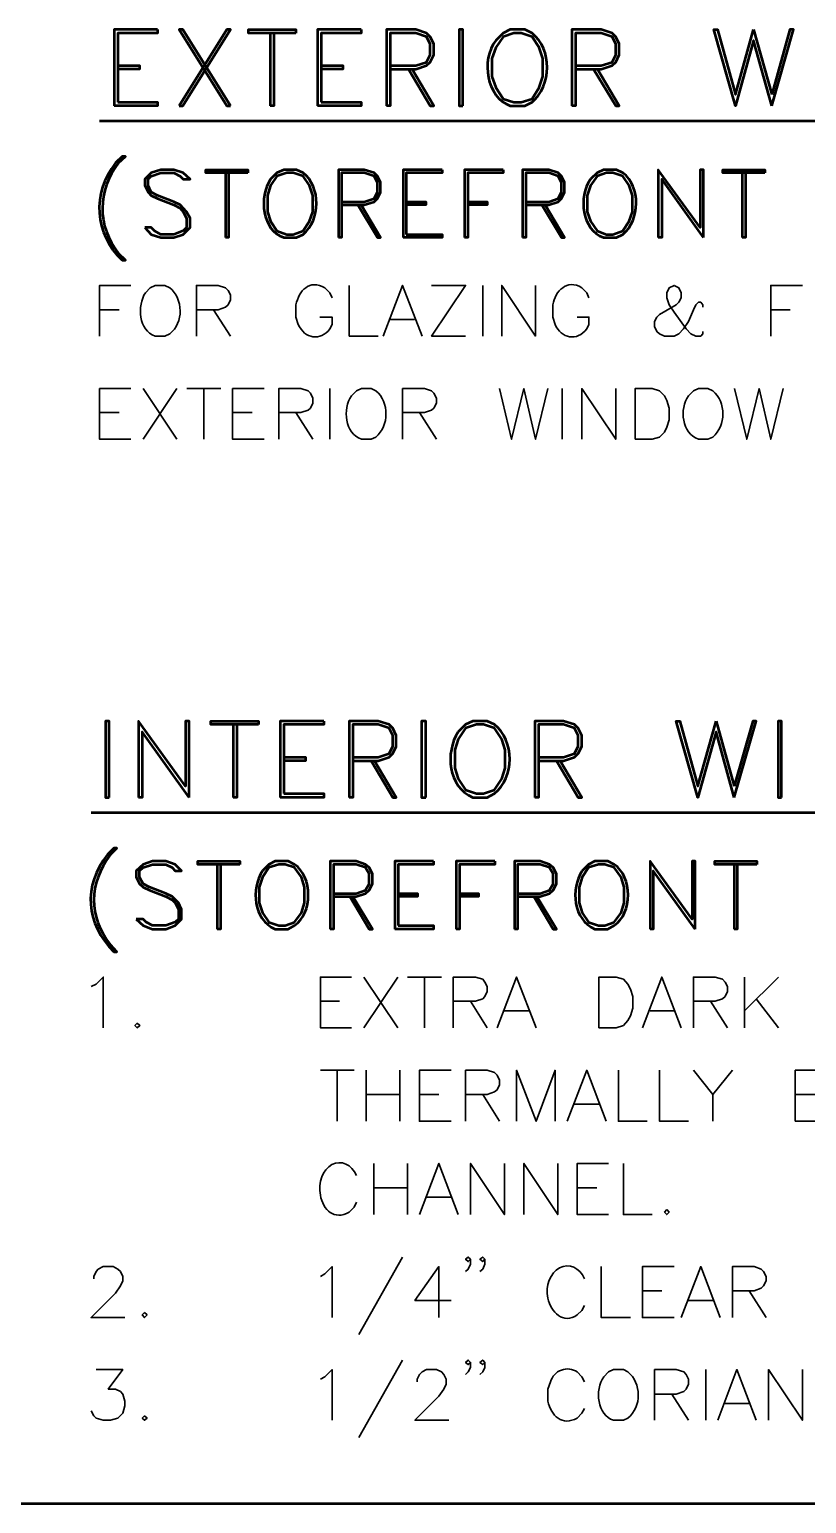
# Model space of a CAD drawing. Header units: inches. Extents: x 5 to 516, y -193 to 129.
# Drawn here: x 266.07 to 271.8, y -75.51 to -64.65 of the extents above; entities that cross this region are included whole.
import ezdxf

# ---------------------------------------------------------------- set-up
doc = ezdxf.new("R2010")
doc.units = ezdxf.units.IN
doc.header["$MEASUREMENT"] = 0
doc.layers.add('PDF3_Geometry', color=7, linetype='Continuous')

msp = doc.modelspace()

# ---------------------------------------------------------------- linework, layer by layer
at = {"layer": 'PDF3_Geometry', "lineweight": 50}
for points in [[(267.0148445, -64.6513755), (266.694865, -64.6513755), (266.694865, -65.2146727)], [(267.0148434, -64.6513744), (267.0148434, -64.6780393), (266.7215289, -64.6780393), (266.7215289, -65.1880066)], [(267.8714559, -64.6780393), (267.8714559, -65.2146716), (267.8447909, -65.2146716)], [(267.844792, -64.6780393), (267.844792, -65.2146716)], [(268.5147484, -64.6513755), (268.1947689, -64.6513755), (268.1947689, -65.2146727)], [(268.5147473, -64.6513744), (268.5147473, -64.6780393), (268.2214327, -64.6780393), (268.2214327, -65.1880066)], [(268.7280667, -64.918024), (268.9180545, -64.918024), (268.9980493, -64.891359), (269.0247143, -64.8380291), (269.0247143, -64.7580342), (268.9980493, -64.7047043), (268.9180545, -64.6780393), (268.7280667, -64.6780393), (268.7280667, -65.2146716), (268.7014017, -65.2146716)], [(268.7280677, -64.94469), (268.9180556, -64.94469), (268.9980504, -64.918025), (269.0247154, -64.8913601), (269.0513803, -64.8380302), (269.0513803, -64.7580353), (269.0247154, -64.7047054), (268.9980504, -64.6780404), (268.9180556, -64.6513755), (268.7014028, -64.6513755), (268.7014028, -65.2146727)], [(269.7746674, -64.6780404), (269.7213375, -64.6513755), (269.6146777, -64.6513755), (269.5613478, -64.6780404), (269.5080179, -64.7313703)], [(270.0946471, -64.94469), (270.2846349, -64.94469), (270.3646298, -64.918025), (270.3912948, -64.8913601), (270.4179597, -64.8380302), (270.4179597, -64.7580353), (270.3912948, -64.7047054), (270.3646298, -64.6780404), (270.2846349, -64.6513755), (270.0679822, -64.6513755), (270.0679822, -65.2146727)], [(270.0946477, -64.918024), (270.2846356, -64.918024), (270.3646304, -64.891359), (270.3912954, -64.8380291), (270.3912954, -64.7580342), (270.3646304, -64.7047043), (270.2846356, -64.6780393), (270.0946477, -64.6780393), (270.0946477, -65.2146716), (270.0679828, -65.2146716)], [(271.5412211, -65.2146735), (271.4078963, -64.7313712), (271.2745715, -65.2146735), (271.1145818, -64.6513763), (271.1412468, -64.6513763), (271.2745715, -65.1313455), (271.4078963, -64.6513763)], [(271.407896, -64.6513755), (271.5412208, -65.1313447)], [(271.5412207, -65.2146727), (271.7012105, -64.6513755), (271.6745455, -64.6513755), (271.5412207, -65.1313447)], [(266.7215289, -64.918021), (266.8815186, -64.918021), (266.8815186, -64.9446859), (266.7215289, -64.9446859)], [(268.2214327, -64.918021), (268.3814225, -64.918021), (268.3814225, -64.9446859), (268.2214327, -64.9446859)], [(268.8647258, -64.9446848), (269.0247155, -65.2146675), (269.0513805, -65.2146675), (268.8913907, -64.9446848)], [(270.2279705, -64.9446848), (270.3912934, -65.2146675), (270.4179583, -65.2146675), (270.2579686, -64.9446848)], [(266.7215289, -65.1880028), (267.0148434, -65.1880028), (267.0148434, -65.2146678), (266.6948639, -65.2146678)], [(268.2214327, -65.1880028), (268.5147473, -65.1880028), (268.5147473, -65.2146678), (268.1947678, -65.2146678)], [(269.6146777, -65.2146727), (269.7213375, -65.2146727), (269.7746674, -65.1880077)], [(266.5882062, -65.3246654), (279.2573938, -65.3246654)], [(266.7281972, -65.6346449), (266.778194, -65.5879813), (266.7548621, -65.5879813), (266.7048653, -65.6346449)], [(267.5381439, -65.7079687), (267.5381439, -66.1846048), (267.5148121, -66.1846048)], [(267.514813, -65.7079687), (267.514813, -66.1846048)], [(268.088109, -65.707973), (268.0381122, -65.6846412), (267.9447849, -65.6846412), (267.8947881, -65.707973), (267.8481244, -65.7546367)], [(268.3714238, -65.9212884), (268.5380798, -65.9212884), (268.6114084, -65.8979565), (268.6347403, -65.8512928), (268.6347403, -65.7779642), (268.6114084, -65.7313005), (268.5380798, -65.7079687), (268.3714238, -65.7079687), (268.3714238, -66.1846048), (268.348092, -66.1846048)], [(268.3714248, -65.9446245), (268.5380807, -65.9446245), (268.6114094, -65.9212927), (268.6347412, -65.8979609), (268.658073, -65.8512972), (268.658073, -65.7779685), (268.6347412, -65.7313049), (268.6114094, -65.707973), (268.5380807, -65.6846412), (268.3480929, -65.6846412), (268.3480929, -66.1846091)], [(269.1113766, -65.6846412), (268.8247283, -65.6846412), (268.8247283, -66.1846091)], [(269.1113773, -65.6846369), (269.1113773, -65.7079687), (268.8480609, -65.7079687), (268.8480609, -66.161273)], [(269.561347, -65.6846369), (269.561347, -65.7079687), (269.3013636, -65.7079687), (269.3013636, -66.1846048), (269.2780318, -66.1846048)], [(269.5613479, -65.6846412), (269.2780328, -65.6846412), (269.2780328, -66.1846091)], [(269.7280025, -65.9212884), (269.8979916, -65.9212884), (269.9679872, -65.8979565), (269.991319, -65.8512928), (269.991319, -65.7779642), (269.9679872, -65.7313005), (269.8979916, -65.7079687), (269.7280025, -65.7079687), (269.7280025, -66.1846048), (269.7046707, -66.1846048)], [(269.7280035, -65.9446245), (269.8979926, -65.9446245), (269.9679881, -65.9212927), (269.9913199, -65.8979609), (270.0146518, -65.8512972), (270.0146518, -65.7779685), (269.9913199, -65.7313049), (269.9679881, -65.707973), (269.8979926, -65.6846412), (269.7046717, -65.6846412), (269.7046717, -66.1846091)], [(270.4446237, -65.707973), (270.39796, -65.6846412), (270.3012995, -65.6846412), (270.2546359, -65.707973), (270.2046391, -65.7546367)], [(271.0379195, -66.1846091), (271.0379195, -65.6846412), (271.0145877, -65.6846412), (271.0145877, -66.1112805), (270.7046075, -65.6846412), (270.7046075, -66.1846091)], [(271.324568, -65.7079687), (271.324568, -66.1846048)], [(271.3479006, -65.7079687), (271.3479006, -66.1846048), (271.3245687, -66.1846048)], [(271.0379184, -66.1846097), (270.7312714, -65.7546373), (270.7312714, -66.1846097), (270.7046065, -66.1846097)], [(268.8480609, -65.9212932), (268.991385, -65.9212932), (268.991385, -65.9446251), (268.8480609, -65.9446251)], [(269.3013636, -65.9212932), (269.4446878, -65.9212932), (269.4446878, -65.9446251), (269.3013636, -65.9446251)], [(268.4914163, -65.9446207), (268.6347405, -66.1846053), (268.6580723, -66.1846053), (268.5147482, -65.9446207)], [(269.8479968, -65.9446207), (269.9913209, -66.1846053), (270.0146527, -66.1846053), (269.8713286, -65.9446207)], [(267.9447849, -66.1846091), (268.0381122, -66.1846091), (268.088109, -66.1612773)], [(268.8480609, -66.1612749), (269.1113773, -66.1612749), (269.1113773, -66.1846067), (268.824729, -66.1846067)], [(270.3012995, -66.1846091), (270.39796, -66.1846091), (270.4446237, -66.1612773)], [(266.7548621, -66.3512657), (266.778194, -66.3512657), (266.7281972, -66.3012689)], [(267.2481624, -70.3110121), (267.2481624, -69.7477148), (267.2214974, -69.7477148), (267.2214974, -70.2276841), (266.874853, -69.7477148), (266.874853, -70.3110121)], [(267.248163, -70.3110088), (266.9015185, -69.8277065), (266.9015185, -70.3110088), (266.8748536, -70.3110088)], [(267.5714754, -69.7743787), (267.5714754, -70.311011)], [(267.598141, -69.7743787), (267.598141, -70.311011), (267.571476, -70.311011)], [(268.2414319, -69.7477148), (267.9181193, -69.7477148), (267.9181193, -70.3110121)], [(268.2414325, -69.7477138), (268.2414325, -69.7743787), (267.9447849, -69.7743787), (267.9447849, -70.2810129)], [(268.4547518, -70.0143633), (268.6414065, -70.0143633), (268.7214014, -69.9876984), (268.7480663, -69.9343685), (268.7480663, -69.8543736), (268.7214014, -69.8010437), (268.6414065, -69.7743787), (268.4547518, -69.7743787), (268.4547518, -70.311011), (268.4280868, -70.311011)], [(268.4547529, -70.0410294), (268.6414076, -70.0410294), (268.7214025, -70.0143644), (268.7480674, -69.9876995), (268.7747324, -69.9343695), (268.7747324, -69.8543747), (268.7480674, -69.8010448), (268.7214025, -69.7743798), (268.6414076, -69.7477148), (268.4280879, -69.7477148), (268.4280879, -70.3110121)], [(269.4980196, -69.7743798), (269.4446897, -69.7477148), (269.3380299, -69.7477148), (269.2846999, -69.7743798), (269.23137, -69.8277097)], [(269.8213306, -70.0410294), (270.0079853, -70.0410294), (270.0879801, -70.0143644), (270.1146451, -69.9876995), (270.1413101, -69.9343695), (270.1413101, -69.8543747), (270.1146451, -69.8010448), (270.0879801, -69.7743798), (270.0079853, -69.7477148), (269.7946656, -69.7477148), (269.7946656, -70.3110121)], [(269.8213312, -70.0143633), (270.0079859, -70.0143633), (270.0879808, -69.9876984), (270.1146457, -69.9343685), (270.1146457, -69.8543736), (270.0879808, -69.8010437), (270.0079859, -69.7743787), (269.8213312, -69.7743787), (269.8213312, -70.311011), (269.7946662, -70.311011)], [(271.2645716, -70.3110095), (271.1312468, -69.8277071), (270.997922, -70.3110095), (270.8379323, -69.7477123), (270.8645972, -69.7477123), (270.997922, -70.2276815), (271.1312468, -69.7477123)], [(271.1312465, -69.7477148), (271.2645712, -70.2276841)], [(271.2645727, -70.3110121), (271.4278956, -69.7477148), (271.4012306, -69.7477148), (271.2645727, -70.2276841)], [(267.9447849, -70.0143637), (268.1047746, -70.0143637), (268.1047746, -70.0410287), (267.9447849, -70.0410287)], [(268.5880779, -70.0410276), (268.7480677, -70.3110103), (268.7747326, -70.3110103), (268.6147429, -70.0410276)], [(269.9546556, -70.0410276), (270.1146454, -70.3110103), (270.1413103, -70.3110103), (269.9813206, -70.0410276)], [(267.9447849, -70.2810126), (268.2414325, -70.2810126), (268.2414325, -70.3110107), (267.9181199, -70.3110107)], [(269.3380299, -70.3110121), (269.4446897, -70.3110121), (269.4980196, -70.281014)], [(266.5248761, -70.4210047), (278.9774112, -70.4210047)], [(266.6682002, -70.7309843), (266.7148639, -70.6843206), (266.6915321, -70.6843206), (266.6448684, -70.7309843)], [(267.4781468, -70.8043115), (267.4781468, -71.2809476), (267.454815, -71.2809476)], [(267.4548159, -70.8043115), (267.4548159, -71.2809476)], [(268.024779, -70.8043124), (267.9781153, -70.7809806), (267.8814548, -70.7809806), (267.8347911, -70.8043124), (267.7881275, -70.8509761)], [(268.3114267, -71.0176311), (268.4780827, -71.0176311), (268.5480782, -70.9942993), (268.5747432, -70.9476356), (268.5747432, -70.874307), (268.5480782, -70.8276433), (268.4780827, -70.8043115), (268.3114267, -70.8043115), (268.3114267, -71.2809476), (268.2880949, -71.2809476)], [(268.3114277, -71.0409639), (268.4780836, -71.0409639), (268.5480791, -71.0176321), (268.5747441, -70.9943002), (268.5980759, -70.9476366), (268.5980759, -70.8743079), (268.5747441, -70.8276443), (268.5480791, -70.8043124), (268.4780836, -70.7809806), (268.2880958, -70.7809806), (268.2880958, -71.2809485)], [(269.048048, -70.7809806), (268.7647329, -70.7809806), (268.7647329, -71.2809485)], [(269.0480471, -70.7809796), (269.0480471, -70.8043115), (268.7880638, -70.8043115), (268.7880638, -71.2542826)], [(269.501351, -70.7809806), (269.2147027, -70.7809806), (269.2147027, -71.2809485)], [(269.5013516, -70.7809796), (269.5013516, -70.8043115), (269.2413682, -70.8043115), (269.2413682, -71.2809476), (269.2147033, -71.2809476)], [(269.6680064, -71.0409639), (269.8346624, -71.0409639), (269.9046579, -71.0176321), (269.9313228, -70.9943002), (269.9546547, -70.9476366), (269.9546547, -70.8743079), (269.9313228, -70.8276443), (269.9046579, -70.8043124), (269.8346624, -70.7809806), (269.6446746, -70.7809806), (269.6446746, -71.2809485)], [(269.6680071, -71.0176311), (269.8346631, -71.0176311), (269.9046586, -70.9942993), (269.9313236, -70.9476356), (269.9313236, -70.874307), (269.9046586, -70.8276433), (269.8346631, -70.8043115), (269.6680071, -70.8043115), (269.6680071, -71.2809476), (269.6446753, -71.2809476)], [(270.3812953, -70.8043124), (270.3346316, -70.7809806), (270.2379711, -70.7809806), (270.1913075, -70.8043124), (270.1446438, -70.8509761)], [(270.9779224, -71.2809485), (270.9779224, -70.7809806), (270.9545906, -70.7809806), (270.9545906, -71.2076199), (270.6446104, -70.7809806), (270.6446104, -71.2809485)], [(271.2879035, -70.8043115), (271.2879035, -71.2809476), (271.2645716, -71.2809476)], [(271.2645726, -70.8043115), (271.2645726, -71.2809476)], [(270.9779232, -71.2809491), (270.667943, -70.8509766), (270.667943, -71.2809491), (270.6446112, -71.2809491)], [(268.4314209, -71.0409635), (268.5747451, -71.2809481), (268.5980769, -71.2809481), (268.4547527, -71.0409635)], [(268.7880638, -71.0176326), (268.9313879, -71.0176326), (268.9313879, -71.0409644), (268.7880638, -71.0409644)], [(269.2413682, -71.0176326), (269.3813593, -71.0176326), (269.3813593, -71.0409644), (269.2413682, -71.0409644)], [(269.7879996, -71.0409635), (269.9313238, -71.2809481), (269.9546556, -71.2809481), (269.8113315, -71.0409635)], [(267.8814548, -71.2809485), (267.9781153, -71.2809485), (268.024779, -71.2542836)], [(268.7880638, -71.2542846), (269.0480471, -71.2542846), (269.0480471, -71.2809496), (268.7647319, -71.2809496)], [(270.2379711, -71.2809485), (270.3346316, -71.2809485), (270.3812953, -71.2542836)], [(266.6915321, -71.447605), (266.7148639, -71.447605), (266.6682002, -71.3976083)], [(234.3802661, -75.5140111), (281.780561, -75.5140111)]]:
    msp.add_lwpolyline(points, dxfattribs=at)
for points in [[(267.1748333, -65.2146727), (267.2014983, -65.2146727), (267.5514758, -64.6513755), (267.5248109, -64.6513755)], [(267.5514776, -65.2146727), (267.2015, -64.6513755), (267.1748351, -64.6513755), (267.5248126, -65.2146727)], [(268.0347795, -64.6780404), (267.684802, -64.6780404), (267.684802, -64.6513755), (268.0347795, -64.6513755)], [(269.2647002, -65.2146727), (269.2647002, -64.6513755), (269.2380352, -64.6513755), (269.2380352, -65.2146727)], [(269.6413416, -64.6780393), (269.5613467, -64.7047043), (269.5080168, -64.7846992), (269.4780187, -64.864694), (269.4780187, -64.9980188), (269.5080168, -65.0780137), (269.5613467, -65.1613417), (269.6413416, -65.1880066), (269.6946715, -65.1880066), (269.7746664, -65.1613417), (269.8279963, -65.0780137), (269.8546612, -64.9980188), (269.8546612, -64.864694), (269.8279963, -64.7846992), (269.7746664, -64.7047043), (269.6946715, -64.6780393)], [(266.9215181, -66.1112811), (266.9681818, -66.1612778), (267.0381773, -66.1846097), (267.1348378, -66.1846097), (267.2048333, -66.1612778), (267.2548301, -66.1112811), (267.2548301, -66.0412855), (267.2281651, -65.9946219), (267.1815015, -65.9446251), (267.1348378, -65.9212932), (267.0148455, -65.8746296), (266.9681818, -65.8512977), (266.94485, -65.8013009), (266.94485, -65.7546373), (266.9681818, -65.7313054), (267.0381773, -65.7079736), (267.1348378, -65.7079736), (267.1815015, -65.7313054), (267.2048333, -65.7546373), (267.2548301, -65.7546373), (267.2048333, -65.7079736), (267.1348378, -65.6846417), (267.0381773, -65.6846417), (266.9681818, -65.7079736), (266.9215181, -65.7546373), (266.9215181, -65.8013009), (266.94485, -65.8512977), (266.9681818, -65.8746296), (267.0148455, -65.8979614), (267.1348378, -65.9446251), (267.1815015, -65.9679569), (267.2048333, -65.9946219), (267.2281651, -66.0412855), (267.2281651, -66.1112811), (267.2048333, -66.1346129), (267.1348378, -66.1612778), (267.0381773, -66.1612778), (266.9915136, -66.1346129), (266.9681818, -66.1112811)], [(267.681468, -65.707973), (267.3714879, -65.707973), (267.3714879, -65.6846412), (267.681468, -65.6846412)], [(267.9681158, -65.7079687), (267.8947872, -65.7313005), (267.8481235, -65.801296), (267.8247916, -65.8746247), (267.8247916, -65.994617), (267.8481235, -66.0646125), (267.8947872, -66.134608), (267.9681158, -66.161273), (268.0147795, -66.161273), (268.0881081, -66.134608), (268.1347718, -66.0646125), (268.1581036, -65.994617), (268.1581036, -65.8746247), (268.1347718, -65.801296), (268.0881081, -65.7313005), (268.0147795, -65.7079687)], [(270.3246321, -65.7079687), (270.2546366, -65.7313005), (270.2046398, -65.801296), (270.181308, -65.8746247), (270.181308, -65.994617), (270.2046398, -66.0646125), (270.2546366, -66.134608), (270.3246321, -66.161273), (270.3712958, -66.161273), (270.4446244, -66.134608), (270.4912881, -66.0646125), (270.5146199, -65.994617), (270.5146199, -65.8746247), (270.4912881, -65.801296), (270.4446244, -65.7313005), (270.3712958, -65.7079687)], [(271.4912247, -65.707973), (271.1812446, -65.707973), (271.1812446, -65.6846412), (271.4912247, -65.6846412)], [(266.6581999, -70.3110121), (266.6581999, -69.7477148), (266.6315349, -69.7477148), (266.6315349, -70.3110121)], [(267.75813, -69.7743798), (267.4081524, -69.7743798), (267.4081524, -69.7477148), (267.75813, -69.7477148)], [(268.9913838, -70.3110121), (268.9913838, -69.7477148), (268.9613857, -69.7477148), (268.9613857, -70.3110121)], [(269.3646937, -69.7743787), (269.2846989, -69.8010437), (269.2313689, -69.8810385), (269.204704, -69.9610334), (269.204704, -70.0943582), (269.2313689, -70.1743531), (269.2846989, -70.2543479), (269.3646937, -70.2810129), (269.4180236, -70.2810129), (269.4980185, -70.2543479), (269.5513484, -70.1743531), (269.5780134, -70.0943582), (269.5780134, -69.9610334), (269.5513484, -69.8810385), (269.4980185, -69.8010437), (269.4180236, -69.7743787)], [(271.6145506, -70.3110121), (271.6145506, -69.7477148), (271.5878856, -69.7477148), (271.5878856, -70.3110121)], [(266.858188, -71.2076204), (266.9081848, -71.2542841), (266.9781803, -71.2809491), (267.0748408, -71.2809491), (267.1448363, -71.2542841), (267.1915, -71.2076204), (267.1915, -71.1376249), (267.1681682, -71.0876281), (267.1215045, -71.0409644), (267.0748408, -71.0176326), (266.9548485, -70.9709689), (266.9081848, -70.9476371), (266.8815199, -70.8976403), (266.8815199, -70.8509766), (266.9081848, -70.8276448), (266.9781803, -70.804313), (267.0748408, -70.804313), (267.1215045, -70.8276448), (267.1448363, -70.8509766), (267.1915, -70.8509766), (267.1448363, -70.804313), (267.0748408, -70.7809811), (266.9781803, -70.7809811), (266.9081848, -70.804313), (266.858188, -70.8509766), (266.858188, -70.8976403), (266.8815199, -70.9476371), (266.9081848, -70.9709689), (266.9548485, -70.9943008), (267.0748408, -71.0409644), (267.1215045, -71.0642963), (267.1448363, -71.0876281), (267.1681682, -71.1376249), (267.1681682, -71.2076204), (267.1448363, -71.2309523), (267.0748408, -71.2542841), (266.9781803, -71.2542841), (266.9315167, -71.2309523), (266.9081848, -71.2076204)], [(267.6214709, -70.8043124), (267.3114908, -70.8043124), (267.3114908, -70.7809806), (267.6214709, -70.7809806)], [(267.9081204, -70.8043115), (267.8347917, -70.8276433), (267.7881281, -70.8976388), (267.7647962, -70.9709674), (267.7647962, -71.0876266), (267.7881281, -71.1609553), (267.8347917, -71.2309508), (267.9081204, -71.2542826), (267.9547841, -71.2542826), (268.0247796, -71.2309508), (268.0747764, -71.1609553), (268.0981082, -71.0876266), (268.0981082, -70.9709674), (268.0747764, -70.8976388), (268.0247796, -70.8276433), (267.9547841, -70.8043115)], [(270.2646367, -70.8043115), (270.1913081, -70.8276433), (270.1446444, -70.8976388), (270.1213126, -70.9709674), (270.1213126, -71.0876266), (270.1446444, -71.1609553), (270.1913081, -71.2309508), (270.2646367, -71.2542826), (270.3113004, -71.2542826), (270.3812959, -71.2309508), (270.4312927, -71.1609553), (270.4546245, -71.0876266), (270.4546245, -70.9709674), (270.4312927, -70.8976388), (270.3812959, -70.8276433), (270.3113004, -70.8043115)], [(271.4312276, -70.8043124), (271.1212475, -70.8043124), (271.1212475, -70.7809806), (271.4312276, -70.7809806)]]:
    msp.add_lwpolyline(points, close=True, dxfattribs=at)
at = {"layer": 'PDF3_Geometry', "lineweight": 35}
for points in [[(266.5882062, -66.9112268), (266.5882062, -66.5379174), (266.8181914, -66.5379174)], [(267.1048383, -66.5545846), (267.068174, -66.537919), (266.9981784, -66.537919), (266.9615141, -66.5545846), (266.9248498, -66.5912489)], [(267.3014919, -66.9112268), (267.3014919, -66.5379174), (267.4614816, -66.5379174), (267.5148115, -66.554583), (267.5348102, -66.5745817), (267.5514758, -66.6079129), (267.5514758, -66.6445772), (267.5348102, -66.6812415), (267.5148115, -66.6979071), (267.4614816, -66.7179058), (267.3014919, -66.7179058)], [(268.3014277, -66.627913), (268.2847622, -66.5912487), (268.2480978, -66.5545843)], [(268.4280879, -66.537919), (268.4280879, -66.9112284), (268.6414076, -66.9112284)], [(268.6780719, -66.9112268), (268.821396, -66.5379174), (268.9647202, -66.9112268)], [(269.2846987, -66.9112268), (269.0347147, -66.9112268), (269.2846987, -66.5379174), (269.0347147, -66.5379174)], [(269.4113572, -66.537919), (269.4113572, -66.9112284)], [(269.5513476, -66.9112268), (269.5513476, -66.5379174), (269.8013316, -66.9112268), (269.8013316, -66.5379174)], [(270.1946407, -66.627913), (270.1779751, -66.5912487), (270.1413107, -66.5545843)], [(271.0345865, -66.697909), (271.0345865, -66.6812434), (271.0179209, -66.6612447), (271.0012553, -66.6612447), (270.9812566, -66.6812434), (270.964591, -66.7179077), (270.9279267, -66.8045689), (270.8912624, -66.8578988), (270.8579312, -66.8945631), (270.8212669, -66.9112287), (270.7512714, -66.9112287), (270.714607, -66.8945631), (270.6946083, -66.8778975), (270.6779427, -66.8412332), (270.6779427, -66.8045689), (270.6946083, -66.7712377), (270.714607, -66.7512389), (270.8379325, -66.6812434), (270.8579312, -66.6612447), (270.8745968, -66.6279135), (270.8745968, -66.5912492), (270.8579312, -66.5545849), (270.8212669, -66.5379193), (270.7846026, -66.5545849), (270.767937, -66.5912492), (270.767937, -66.6279135), (270.7846026, -66.6812434), (270.8212669, -66.7345733), (270.9112611, -66.8578988), (270.9445923, -66.8945631), (270.9812566, -66.9112287), (271.0179209, -66.9112287), (271.0345865, -66.8945631), (271.0345865, -66.8778975)], [(271.5345545, -66.9112268), (271.5345545, -66.5379174), (271.7678728, -66.5379174)], [(268.0347782, -66.6812429), (268.0347782, -66.7712371), (268.0514438, -66.824567)], [(269.9279911, -66.6812429), (269.9279911, -66.7712371), (269.9446567, -66.824567)], [(266.5882062, -66.7179069), (266.7315303, -66.7179069)], [(267.428152, -66.7179069), (267.5514775, -66.9112279)], [(268.2847622, -66.8578982), (268.3014277, -66.824567), (268.3014277, -66.7712371), (268.2114335, -66.7712371)], [(268.7313996, -66.787903), (268.908055, -66.787903)], [(270.1779751, -66.8578982), (270.1946407, -66.824567), (270.1946407, -66.7712371), (270.1079795, -66.7712371)], [(271.5345545, -66.7179069), (271.6778786, -66.7179069)], [(266.9981784, -66.9112284), (267.068174, -66.9112284), (267.1048383, -66.8945628)], [(266.8181914, -67.671181), (266.5882062, -67.671181), (266.5882062, -67.2978716), (266.8181914, -67.2978716)], [(266.9081845, -67.2978733), (267.1581685, -67.6711827)], [(267.1581685, -67.2978733), (266.9081845, -67.6711827)], [(267.2314958, -67.2978733), (267.4814798, -67.2978733)], [(267.354823, -67.2978733), (267.354823, -67.6711827)], [(267.8014608, -67.671181), (267.5681424, -67.671181), (267.5681424, -67.2978716), (267.8014608, -67.2978716)], [(267.9081204, -67.671181), (267.9081204, -67.2978716), (268.0714432, -67.2978716), (268.1247732, -67.3145372), (268.1414388, -67.3312028), (268.1581044, -67.3678672), (268.1581044, -67.4045315), (268.1414388, -67.4411958), (268.1247732, -67.4578614), (268.0714432, -67.474527), (267.9081204, -67.474527)], [(268.2847628, -67.2978733), (268.2847628, -67.6711827)], [(268.6247417, -67.3145389), (268.5880774, -67.2978733), (268.5180819, -67.2978733), (268.4814176, -67.3145389), (268.4447532, -67.3512032)], [(268.8213953, -67.671181), (268.8213953, -67.2978716), (268.981385, -67.2978716), (269.0347149, -67.3145372), (269.0513805, -67.3312028), (269.0713793, -67.3678672), (269.0713793, -67.4045315), (269.0513805, -67.4411958), (269.0347149, -67.4578614), (268.981385, -67.474527), (268.8213953, -67.474527)], [(269.5346827, -67.2978733), (269.6246769, -67.6711827), (269.7146712, -67.2978733), (269.8013323, -67.6711827), (269.8913265, -67.2978733)], [(269.9979861, -67.2978733), (269.9979861, -67.6711827)], [(270.1413095, -67.671181), (270.1413095, -67.2978716), (270.3912935, -67.671181), (270.3912935, -67.2978716)], [(271.1079148, -67.3145389), (271.0712505, -67.2978733), (271.001255, -67.2978733), (270.9645907, -67.3145389), (270.9279264, -67.3512032)], [(271.2679056, -67.2978733), (271.3578998, -67.6711827), (271.447894, -67.2978733), (271.5345552, -67.6711827), (271.6245494, -67.2978733)], [(266.5882062, -67.4745248), (266.7315303, -67.4745248)], [(267.5681424, -67.4745248), (267.7114666, -67.4745248)], [(268.0347789, -67.4745248), (268.1581043, -67.6711789)], [(268.9447208, -67.4745248), (269.0713793, -67.6711789)], [(268.5180819, -67.6711827), (268.5880774, -67.6711827), (268.6247417, -67.6545171)], [(271.001255, -67.6711827), (271.0712505, -67.6711827), (271.1079148, -67.6545171)], [(266.5248761, -71.7042544), (266.5615404, -71.6875888), (266.6148703, -71.6342589), (266.6148703, -72.0075683)], [(268.444752, -72.0075662), (268.2147668, -72.0075662), (268.2147668, -71.6342568), (268.444752, -71.6342568)], [(268.5347468, -71.6342584), (268.7847308, -72.0075678)], [(268.7847308, -71.6342584), (268.5347468, -72.0075678)], [(268.8580598, -71.6342584), (269.1080438, -71.6342584)], [(268.9813836, -71.6342584), (268.9813836, -72.0075678)], [(269.1947048, -72.0075662), (269.1947048, -71.6342568), (269.3580276, -71.6342568), (269.4113575, -71.6509224), (269.4280231, -71.6709211), (269.4446887, -71.7042523), (269.4446887, -71.7409166), (269.4280231, -71.7775809), (269.4113575, -71.7942465), (269.3580276, -71.8109121), (269.1947048, -71.8109121)], [(269.5180178, -72.0075662), (269.6613419, -71.6342568), (269.8046661, -72.0075662)], [(270.5879497, -72.0075662), (270.7312739, -71.6342568), (270.874598, -72.0075662)], [(270.9645905, -72.0075662), (270.9645905, -71.6342568), (271.1245802, -71.6342568), (271.1779101, -71.6509224), (271.1979088, -71.6709211), (271.2145744, -71.7042523), (271.2145744, -71.7409166), (271.1979088, -71.7775809), (271.1779101, -71.7942465), (271.1245802, -71.8109121), (270.9645905, -71.8109121)], [(271.3412346, -71.6342584), (271.3412346, -72.0075678)], [(271.5912186, -71.6342584), (271.3412346, -71.8842424)], [(271.4278956, -71.7942484), (271.5912185, -72.0075681)], [(268.2147668, -71.8109133), (268.3547578, -71.8109133)], [(269.3213632, -71.8109133), (269.4446887, -72.0075674)], [(269.5713472, -71.8842424), (269.7513357, -71.8842424)], [(270.6446104, -71.8842424), (270.8212658, -71.8842424)], [(271.0912506, -71.8109133), (271.2145761, -72.0075674)], [(268.2147668, -72.3208802), (268.4647507, -72.3208802)], [(268.338094, -72.3208802), (268.338094, -72.6975227)], [(268.5514117, -72.3208802), (268.5514117, -72.6975227)], [(268.8013957, -72.3208802), (268.8013957, -72.6975227)], [(269.1780392, -72.6975244), (268.9447208, -72.6975244), (268.9447208, -72.3208818), (269.1780392, -72.3208818)], [(269.2846987, -72.6975244), (269.2846987, -72.3208818), (269.4446885, -72.3208818), (269.4980184, -72.3375474), (269.5180171, -72.3575462), (269.5346827, -72.3942105), (269.5346827, -72.4275417), (269.5180171, -72.464206), (269.4980184, -72.4808716), (269.4446885, -72.5008703), (269.2846987, -72.5008703)], [(269.6613412, -72.6975244), (269.6613412, -72.3208818), (269.8046653, -72.6975244), (269.9446563, -72.3208818), (269.9446563, -72.6975244)], [(270.0346506, -72.6975244), (270.1779748, -72.3208818), (270.3212989, -72.6975244)], [(270.4112931, -72.3208802), (270.4112931, -72.6975227), (270.6246127, -72.6975227)], [(270.7146065, -72.3208802), (270.7146065, -72.6975227), (270.9279262, -72.6975227)], [(270.9645905, -72.3208802), (271.1079146, -72.5008687), (271.1079146, -72.6975227)], [(271.251239, -72.3208802), (271.1079148, -72.5008687)], [(271.7145424, -72.6975244), (271.7145424, -72.3208818), (271.8745321, -72.3208818), (271.927862, -72.3375474), (271.9478608, -72.3575462), (271.9645264, -72.3942105), (271.9645264, -72.4275417), (271.9478608, -72.464206), (271.927862, -72.4808716), (271.8745321, -72.5008703), (271.7145424, -72.5008703)], [(268.5514117, -72.5008681), (268.8013957, -72.5008681)], [(268.9447208, -72.5008681), (269.0880449, -72.5008681)], [(269.4113572, -72.5008681), (269.5346826, -72.6975222)], [(271.8745324, -72.5008681), (271.9278623, -72.5175337), (271.947861, -72.5341993), (271.9645266, -72.5708636), (271.9645266, -72.6241936), (271.947861, -72.6608579), (271.9278623, -72.6775235), (271.8745324, -72.6975222), (271.7145427, -72.6975222)], [(270.0879818, -72.5708642), (270.2679702, -72.5708642)], [(268.6080758, -73.0075021), (268.6080758, -73.3841446)], [(268.8580598, -73.0075021), (268.8580598, -73.3841446)], [(268.9447208, -73.3841462), (269.0880449, -73.0075037), (269.2313691, -73.3841462)], [(269.3213632, -73.3841462), (269.3213632, -73.0075037), (269.5713472, -73.3841462), (269.5713472, -73.0075037)], [(269.7146706, -73.3841462), (269.7146706, -73.0075037), (269.9646546, -73.3841462), (269.9646546, -73.0075037)], [(270.3379649, -73.3841462), (270.1079797, -73.3841462), (270.1079797, -73.0075037), (270.3379649, -73.0075037)], [(270.4479576, -73.0075021), (270.4479576, -73.3841446), (270.6612773, -73.3841446)], [(268.6080758, -73.1874934), (268.8580598, -73.1874934)], [(270.1079797, -73.1874934), (270.2513038, -73.1874934)], [(268.4280858, -73.3674821), (268.4647501, -73.3308178), (268.4814157, -73.2941535)], [(268.9980502, -73.257486), (269.1780387, -73.257486)], [(268.8213953, -73.6974603), (268.4980827, -74.2674237)], [(269.3213632, -73.7141252), (269.3046976, -73.7307908), (269.2846989, -73.7141252), (269.3046976, -73.6974596), (269.3213632, -73.7141252), (269.3213632, -73.7507895), (269.3046976, -73.7874538), (269.2846989, -73.8041194)], [(269.4280238, -73.7141252), (269.4113582, -73.7307908), (269.3913595, -73.7141252), (269.4113582, -73.6974596), (269.4280238, -73.7141252), (269.4280238, -73.7507895), (269.4113582, -73.7874538), (269.3913595, -73.8041194)], [(266.544874, -73.8574503), (266.544874, -73.8407847), (266.5615396, -73.8041204), (266.5782052, -73.7874548), (266.6148695, -73.767456), (266.6881981, -73.767456), (266.7215293, -73.7874548), (266.741528, -73.8041204), (266.7581936, -73.8407847), (266.7581936, -73.8741159), (266.741528, -73.9107802), (266.7048637, -73.9641101), (266.5248753, -74.1440986), (266.7748592, -74.1440986)], [(268.2147668, -73.840782), (268.248098, -73.8207832), (268.3014279, -73.7674533), (268.3014279, -74.1440958)], [(269.0880459, -74.1440988), (269.0880459, -73.7674563), (268.9113905, -74.0174403), (269.1780401, -74.0174403)], [(270.2846346, -73.7674563), (270.2846346, -74.1440988), (270.5012874, -74.1440988)], [(270.8212681, -74.1440971), (270.5879497, -74.1440971), (270.5879497, -73.7674545), (270.8212681, -73.7674545)], [(270.8745965, -74.1440971), (271.0179207, -73.7674545), (271.1612448, -74.1440971)], [(271.251239, -74.1440971), (271.251239, -73.7674545), (271.4112287, -73.7674545), (271.4645586, -73.7874533), (271.4812242, -73.8041189), (271.5012229, -73.8407832), (271.5012229, -73.8741144), (271.4812242, -73.9107787), (271.4645586, -73.9274443), (271.4112287, -73.947443), (271.251239, -73.947443)], [(270.5879497, -73.9474442), (270.7312739, -73.9474442)], [(271.3745645, -73.9474442), (271.501223, -74.1440983)], [(270.1079792, -74.1240998), (270.1413104, -74.0907686), (270.1613091, -74.0541043)], [(270.9279276, -74.0174403), (271.1079161, -74.0174403)], [(268.8213953, -74.4574111), (268.4980827, -75.0273746)], [(269.3213632, -74.474076), (269.3046976, -74.4907416), (269.2846989, -74.474076), (269.3046976, -74.4574104), (269.3213632, -74.474076), (269.3213632, -74.5107404), (269.3046976, -74.5440716), (269.2846989, -74.5640703)], [(269.4280238, -74.474076), (269.4113582, -74.4907416), (269.3913595, -74.474076), (269.4113582, -74.4574104), (269.4280238, -74.474076), (269.4280238, -74.5107404), (269.4113582, -74.5440716), (269.3913595, -74.5640703)], [(266.5615389, -74.5274072), (266.758193, -74.5274072), (266.6515331, -74.6707313), (266.704863, -74.6707313), (266.7415274, -74.6873969), (266.758193, -74.7073956), (266.7748585, -74.7607256), (266.7748585, -74.7940568), (266.758193, -74.8473867), (266.7215286, -74.884051), (266.6681987, -74.9007166), (266.6148688, -74.9007166), (266.5615389, -74.884051), (266.5448733, -74.8673854), (266.5248746, -74.8307211)], [(268.2147668, -74.5974032), (268.248098, -74.5807376), (268.3014279, -74.5274077), (268.3014279, -74.9007171)], [(268.9280559, -74.6174011), (268.9280559, -74.5974024), (268.9447215, -74.5640712), (268.9647202, -74.5440725), (268.9980514, -74.5274069), (269.07138, -74.5274069), (269.1080443, -74.5440725), (269.1247099, -74.5640712), (269.1413755, -74.5974024), (269.1413755, -74.6340667), (269.1247099, -74.6707311), (269.0880456, -74.724061), (268.9113903, -74.9007163), (269.1613742, -74.9007163)], [(270.4812884, -74.5440728), (270.4479572, -74.5274072), (270.3746286, -74.5274072), (270.3379643, -74.5440728), (270.3046331, -74.5807371)], [(270.6779437, -74.900715), (270.6779437, -74.5274056), (270.8379334, -74.5274056), (270.8945965, -74.5440712), (270.911262, -74.5640699), (270.9279276, -74.5974011), (270.9279276, -74.6340654), (270.911262, -74.6707297), (270.8945965, -74.6873953), (270.8379334, -74.707394), (270.6779437, -74.707394)], [(271.0545844, -74.5274072), (271.0545844, -74.9007166)], [(271.1445784, -74.900715), (271.2845694, -74.5274056), (271.4278936, -74.900715)], [(271.5178896, -74.900715), (271.5178896, -74.5274056), (271.7678735, -74.900715), (271.7678735, -74.5274056)], [(270.8046005, -74.7073951), (270.9279259, -74.900716)], [(270.1079792, -74.8840507), (270.1413104, -74.8473864), (270.1613091, -74.8140552)], [(271.1979095, -74.7773912), (271.3745649, -74.7773912)], [(270.3746286, -74.9007166), (270.4479572, -74.9007166), (270.4812884, -74.884051)]]:
    msp.add_lwpolyline(points, dxfattribs=at)
for points in [[(270.5346186, -67.671181), (270.5346186, -67.2978716), (270.6612771, -67.2978716), (270.714607, -67.3145372), (270.7512714, -67.3512016), (270.767937, -67.3845328), (270.7846026, -67.4411958), (270.7846026, -67.5278569), (270.767937, -67.5811868), (270.7512714, -67.6178511), (270.714607, -67.6545154), (270.6612771, -67.671181)], [(270.2679697, -72.0075662), (270.2679697, -71.6342568), (270.3946282, -71.6342568), (270.4479581, -71.6509224), (270.4812893, -71.6875867), (270.5012881, -71.724251), (270.5179537, -71.7775809), (270.5179537, -71.864242), (270.5012881, -71.920905), (270.4812893, -71.9542362), (270.4479581, -71.9909006), (270.3946282, -72.0075662)], [(266.864854, -71.9742363), (266.8481884, -71.9909019), (266.864854, -72.0075675), (266.8848527, -71.9909019)], [(270.7679376, -73.3474834), (270.751272, -73.3674821), (270.7679376, -73.3841477), (270.7846032, -73.3674821)], [(266.9181834, -74.1074342), (266.9015178, -74.1240998), (266.9181834, -74.1440986), (266.9381822, -74.1240998)], [(266.9181834, -74.8673851), (266.9015178, -74.8840507), (266.9181834, -74.9007163), (266.9381822, -74.8840507)]]:
    msp.add_lwpolyline(points, close=True, dxfattribs=at)
msp.add_lwpolyline([(270.1613091, -74.6174011), (270.1413104, -74.5807368), (270.1079792, -74.5440725, 0.5082930305), (269.9113251, -74.6174011), (269.8913264, -74.6707311), (269.8913264, -74.7607253)], format="xyb", dxfattribs=at)
for centre, major_axis, ratio, start_param, end_param in [((268.3552152, -73.1919113), (0.0010106, 0.1897051), 0.7655176859, 5.2372822392, 8.1187903627), ((270.0325363, -73.9488112), (0.0067039, 0.1863287), 0.7845470518, 5.2529279685, 8.1647557958)]:
    msp.add_ellipse(centre, major_axis=major_axis, ratio=ratio, start_param=start_param, end_param=end_param, dxfattribs=at)
at = {"layer": 'PDF3_Geometry', "lineweight": 50}
for points in [[(269.5080179, -64.7313703), (269.3956917, -64.8804163), (269.4397445, -65.1501213), (269.6146777, -65.2146727)], [(269.7746674, -65.1880077), (269.9218802, -65.0670155), (269.9261022, -64.7968106), (269.7746674, -64.6780404)], [(266.7048653, -65.6346449), (266.5300432, -65.8564085), (266.547431, -66.161389), (266.7548621, -66.3512657)], [(266.7281972, -65.6346449), (266.5699851, -65.8382986), (266.5673742, -66.0983374), (266.7281972, -66.3012689)], [(268.088109, -66.1612773), (268.2171563, -66.0573951), (268.2202672, -65.8091888), (268.088109, -65.707973)], [(270.4446237, -66.1612773), (270.573671, -66.0573951), (270.5767819, -65.8091332), (270.4446237, -65.707973)], [(267.8481244, -65.7546367), (267.7575747, -65.885795), (267.7883505, -66.13589), (267.9447849, -66.1846091)], [(270.2046391, -65.7546367), (270.1151448, -65.8885726), (270.1416431, -66.1278906), (270.3012995, -66.1846091)], [(269.23137, -69.8277097), (269.1309876, -69.9789778), (269.1564859, -70.2341281), (269.3380299, -70.3110121)], [(269.4980196, -70.281014), (269.6473989, -70.1655214), (269.6473989, -69.8898724), (269.4980196, -69.7743798)], [(266.6448684, -70.7309843), (266.4634911, -70.9615807), (266.4846009, -71.2428959), (266.6915321, -71.447605)], [(266.6682002, -70.7309843), (266.5055995, -70.9511369), (266.5030441, -71.1781223), (266.6682002, -71.3976083)], [(268.024779, -71.2542836), (268.1594925, -71.1653448), (268.1594925, -70.8932512), (268.024779, -70.8043124)], [(270.3812953, -71.2542836), (270.5160089, -71.1652893), (270.5160089, -70.8932512), (270.3812953, -70.8043124)], [(267.7881275, -70.8509761), (267.7014664, -70.9848564), (267.7206873, -71.2122863), (267.8814548, -71.2809485)], [(270.1446438, -70.8509761), (270.0579827, -70.9848564), (270.0772037, -71.2122863), (270.2379711, -71.2809485)]]:
    msp.add_open_spline(points, degree=3, dxfattribs=at)
at = {"layer": 'PDF3_Geometry', "lineweight": 35}
for points in [[(267.1048383, -66.8945628), (267.2093871, -66.8117348), (267.204943, -66.6363016), (267.1048383, -66.5545846)], [(268.2480978, -66.5545843), (268.1350495, -66.490644), (268.0557768, -66.5751386), (268.0347782, -66.6812429)], [(270.1413107, -66.5545843), (270.0318733, -66.4879219), (269.9467121, -66.5775829), (269.9279911, -66.6812429)], [(266.9248498, -66.5912489), (266.8647981, -66.687465), (266.8729643, -66.8716198), (266.9981784, -66.9112284)], [(268.0514438, -66.824567), (268.0984408, -66.932949), (268.2171554, -66.9483924), (268.2847622, -66.8578982)], [(269.9446567, -66.824567), (269.9896538, -66.9291159), (270.1080906, -66.9525033), (270.1779751, -66.8578982)], [(268.6247417, -67.6545171), (268.7218466, -67.5713002), (268.7244575, -67.3977002), (268.6247417, -67.3145389)], [(271.1079148, -67.6545171), (271.2050197, -67.5713002), (271.2076306, -67.3977002), (271.1079148, -67.3145389)], [(268.4447532, -67.3512032), (268.376591, -67.4498635), (268.3947565, -67.62663), (268.5180819, -67.6711827)], [(270.9279264, -67.3512032), (270.8597641, -67.4498635), (270.8779296, -67.6266855), (271.001255, -67.6711827)], [(268.2147661, -73.2408235), (268.2337093, -73.3523719), (268.3181484, -73.428867), (268.4280858, -73.3674821)], [(269.8913264, -74.0007744), (269.912214, -74.1046566), (270.0066524, -74.1962619), (270.1079792, -74.1240998)], [(270.3046331, -74.5807371), (270.2338043, -74.6766198), (270.2568028, -74.8632745), (270.3746286, -74.9007166)], [(270.4812884, -74.884051), (270.5858372, -74.801223), (270.5813375, -74.6257342), (270.4812884, -74.5440728)], [(269.8913264, -74.7607253), (269.9168248, -74.8665518), (269.9962086, -74.94638), (270.1079792, -74.8840507)]]:
    msp.add_open_spline(points, degree=3, dxfattribs=at)

doc.saveas('drawing.dxf')
